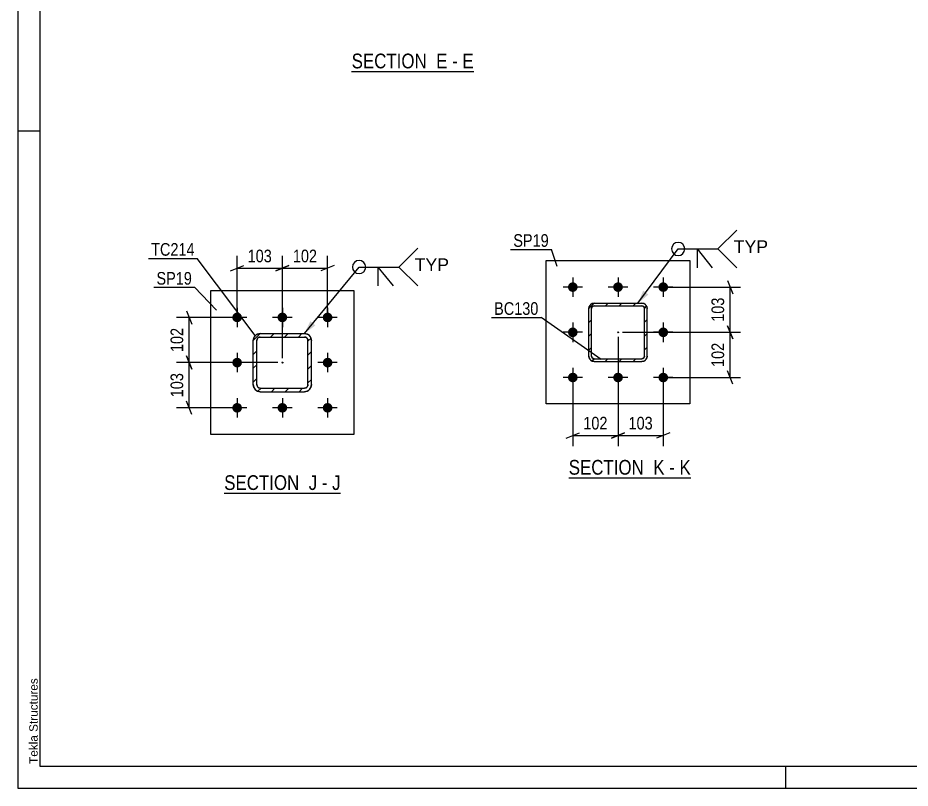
# Model space of a CAD drawing. Header units: millimetres. Extents: x 0 to 594, y 0 to 420.
# Drawn here: x 0 to 202.2, y 0 to 174.7 of the extents above; entities that cross this region are included whole.
import ezdxf

# ---------------------------------------------------------------- set-up
doc = ezdxf.new("R2010")
doc.units = ezdxf.units.MM
doc.linetypes.add('DXK_LINE_DOT2', pattern=[3.9198, 1.9599, -1.9599])
doc.linetypes.add('DXK_LINE_DOT3', pattern=[5.9187, 2.979, -0.9799, 0.9799, -0.9799])
doc.styles.add('Arial', font='ARIAL.TTF', dxfattribs={"height": 0.2})
doc.styles.add('Arial Narrow', font='ARIALN.TTF', dxfattribs={"height": 0.2})

# ---------------------------------------------------------------- blocks, each defined once
blk = doc.blocks.new('Unknown-761550045-1163')
at = {"color": 5, "linetype": 'Continuous'}
for p, q in [((0, 420), (0, 0)), ((5, 415), (5, 5)), ((5, 149), (0, 149)), ((5, 5), (589, 5)), ((174, 0), (174, 5)), ((0, 0), (594, 0))]:
    blk.add_line(p, q, dxfattribs=at)
at = {"color": 174, "linetype": 'Continuous', "style": 'Arial'}
blk.add_text('Tekla Structures', height=1.9102, rotation=90, dxfattribs=at).set_placement((4.5, 5.5))
blk = doc.blocks.new('Unknown-761550045-11 - 12324')
at = {"color": 6, "linetype": 'Continuous'}
blk.add_line((124.83, 70.34), (152.48, 70.34), dxfattribs=at)
at = {"color": 0, "linetype": 'Continuous'}
for points in [[(142.94, 71.09), (142.94, 74.59), (124.83, 74.59), (124.83, 71.09)], [(146.55, 71.09), (146.55, 74.59), (143.99, 74.59), (143.99, 71.09)], [(148.87, 71.09), (148.87, 74.59), (147.6, 74.59), (147.6, 71.09)], [(152.48, 71.09), (152.48, 74.59), (149.92, 74.59), (149.92, 71.09)]]:
    blk.add_wipeout(points, dxfattribs=at)
at = {"color": 7, "linetype": 'Continuous', "style": 'Arial Narrow'}
for s, p in [('SECTION ', (124.83, 71.09)), ('K', (143.99, 71.09)), ('K', (149.92, 71.09)), ('-', (147.6, 71.09))]:
    blk.add_text(s, height=3.34, dxfattribs=at).set_placement(p)
blk = doc.blocks.new('Unknown-761550045-15 - 3045')
at = {"color": 6, "linetype": 'Continuous'}
blk.add_line((75.64, 162.48), (103.29, 162.48), dxfattribs=at)
at = {"color": 0, "linetype": 'Continuous'}
for points in [[(93.75, 163.23), (93.75, 166.73), (75.64, 166.73), (75.64, 163.23)], [(97.36, 163.23), (97.36, 166.73), (94.8, 166.73), (94.8, 163.23)], [(99.68, 163.23), (99.68, 166.73), (98.41, 166.73), (98.41, 163.23)], [(103.29, 163.23), (103.29, 166.73), (100.73, 166.73), (100.73, 163.23)]]:
    blk.add_wipeout(points, dxfattribs=at)
at = {"color": 7, "linetype": 'Continuous', "style": 'Arial Narrow'}
for s, p in [('SECTION ', (75.64, 163.23)), ('E', (94.8, 163.23)), ('E', (100.73, 163.23)), ('-', (98.41, 163.23))]:
    blk.add_text(s, height=3.34, dxfattribs=at).set_placement(p)
blk = doc.blocks.new('Unknown-761550045-31 - 10286')
at = {"color": 6, "linetype": 'Continuous'}
blk.add_line((46.76, 66.87), (73.12, 66.87), dxfattribs=at)
at = {"color": 0, "linetype": 'Continuous'}
for points in [[(64.86, 67.62), (64.86, 71.12), (46.76, 71.12), (46.76, 67.62)], [(67.83, 67.62), (67.83, 71.12), (65.91, 71.12), (65.91, 67.62)], [(70.16, 67.62), (70.16, 71.12), (68.88, 71.12), (68.88, 67.62)], [(73.12, 67.62), (73.12, 71.12), (71.21, 71.12), (71.21, 67.62)]]:
    blk.add_wipeout(points, dxfattribs=at)
at = {"color": 7, "linetype": 'Continuous', "style": 'Arial Narrow'}
for s, p in [('SECTION ', (46.76, 67.62)), ('J', (65.91, 67.62)), ('J', (71.21, 67.62)), ('-', (68.88, 67.62))]:
    blk.add_text(s, height=3.34, dxfattribs=at).set_placement(p)
blk = doc.blocks.new('Part-761550045-12343 - 12324')
at = {"linetype": 'Continuous'}
h = blk.add_hatch(dxfattribs=at)
h.set_pattern_fill('', scale=0.7, style=0, pattern_type=0)
h.set_pattern_definition([(45, (130.599, 109.9723), (-1.57154, 1.57154), [])])
h.paths.add_polyline_path([(141.4, 109.97), (130.6, 109.97), (130.14, 109.88), (129.75, 109.62), (129.49, 109.23), (129.4, 108.77), (129.4, 97.97), (129.49, 97.51), (129.75, 97.12), (130.14, 96.86), (130.6, 96.77), (141.4, 96.77), (141.86, 96.86), (142.25, 97.12), (142.51, 97.51), (142.6, 97.97), (142.6, 108.77), (142.51, 109.23), (142.25, 109.62), (141.86, 109.88)])
h.paths.add_polyline_path([(141.95, 109), (142, 108.77), (142, 97.97), (141.95, 97.74), (141.82, 97.55), (141.63, 97.42), (141.4, 97.37), (130.6, 97.37), (130.37, 97.42), (130.17, 97.55), (130.04, 97.74), (130, 97.97), (130, 108.77), (130.04, 109), (130.17, 109.2), (130.37, 109.33), (130.6, 109.37), (141.4, 109.37), (141.63, 109.33), (141.82, 109.2)])
blk.add_hatch(color=246, dxfattribs=at).paths.add_polyline_path([(136, 103.27, -1), (136, 103.47, -1)])
at = {"color": 7, "linetype": 'DXK_LINE_DOT2'}
for p, q in [((129.4, 108.77), (129.49, 109.23)), ((130.17, 109.2), (130.04, 109)), ((130.14, 109.88), (130.6, 109.97)), ((130.37, 109.33), (130.17, 109.2)), ((130.6, 109.37), (130.37, 109.33)), ((130.6, 109.97), (141.4, 109.97)), ((130.6, 109.37), (141.4, 109.37)), ((141.4, 109.97), (141.86, 109.88)), ((141.63, 109.33), (141.4, 109.37)), ((141.82, 109.2), (141.63, 109.33)), ((141.95, 109), (141.82, 109.2)), ((142.51, 109.23), (142.6, 108.77)), ((129.4, 97.97), (129.4, 108.77)), ((130.04, 109), (130, 108.77)), ((130, 97.97), (130, 108.77)), ((142, 108.77), (141.95, 109)), ((142, 97.97), (142, 108.77)), ((142.6, 97.97), (142.6, 108.77)), ((129.49, 97.51), (129.4, 97.97)), ((130, 97.97), (130.04, 97.74)), ((130.04, 97.74), (130.17, 97.55)), ((130.17, 97.55), (130.37, 97.42)), ((130.37, 97.42), (130.6, 97.37)), ((130.6, 97.37), (141.4, 97.37)), ((141.4, 97.37), (141.63, 97.42)), ((141.63, 97.42), (141.82, 97.55)), ((141.82, 97.55), (141.95, 97.74)), ((141.95, 97.74), (142, 97.97)), ((142.6, 97.97), (142.51, 97.51)), ((130.6, 96.77), (130.14, 96.86)), ((130.6, 96.77), (141.4, 96.77)), ((141.86, 96.86), (141.4, 96.77))]:
    blk.add_line(p, q, dxfattribs=at)
at = {"color": 2, "linetype": 'Continuous'}
for p, q in [((129.49, 109.23), (129.4, 108.77)), ((130.04, 109), (130.17, 109.2)), ((130.6, 109.97), (130.14, 109.88)), ((130.17, 109.2), (130.37, 109.33)), ((130.37, 109.33), (130.6, 109.37)), ((130.6, 109.97), (141.4, 109.97)), ((130.6, 109.37), (141.4, 109.37)), ((141.86, 109.88), (141.4, 109.97)), ((141.4, 109.37), (141.63, 109.33)), ((141.63, 109.33), (141.82, 109.2)), ((141.82, 109.2), (141.95, 109)), ((142.6, 108.77), (142.51, 109.23)), ((129.4, 97.97), (129.4, 108.77)), ((130, 108.77), (130.04, 109)), ((130, 97.97), (130, 108.77)), ((141.95, 109), (142, 108.77)), ((142, 97.97), (142, 108.77)), ((142.6, 97.97), (142.6, 108.77)), ((129.4, 97.97), (129.49, 97.51)), ((130.04, 97.74), (130, 97.97)), ((130.17, 97.55), (130.04, 97.74)), ((130.37, 97.42), (130.17, 97.55)), ((130.6, 97.37), (130.37, 97.42)), ((130.6, 97.37), (141.4, 97.37)), ((141.63, 97.42), (141.4, 97.37)), ((141.82, 97.55), (141.63, 97.42)), ((141.95, 97.74), (141.82, 97.55)), ((142, 97.97), (141.95, 97.74)), ((142.51, 97.51), (142.6, 97.97)), ((130.14, 96.86), (130.6, 96.77)), ((130.6, 96.77), (141.4, 96.77)), ((141.4, 96.77), (141.86, 96.86))]:
    blk.add_line(p, q, dxfattribs=at)
at = {"color": 7, "linetype": 'DXK_LINE_DOT3'}
blk.add_line((136, 103.37), (136, 103.37), dxfattribs=at)
at = {"color": 246, "linetype": 'DXK_LINE_DOT2'}
blk.add_line((136, 103.37), (136, 103.37), dxfattribs=at)
at = {"color": 246, "linetype": 'Continuous'}
blk.add_circle((136, 103.37), 0.1, dxfattribs=at)
at = {"color": 7, "linetype": 'DXK_LINE_DOT2'}
for centre, start, end in [((130.6, 108.77), 112.5, 157.5), ((141.4, 108.77), 22.5, 67.5), ((130.6, 97.97), 202.5, 247.5), ((141.4, 97.97), 292.5, 337.5)]:
    blk.add_arc(centre, 1.2, start, end, dxfattribs=at)
at = {"color": 2, "linetype": 'Continuous'}
for centre, start, end in [((130.6, 108.77), 112.5, 157.5), ((141.4, 108.77), 22.5, 67.5), ((130.6, 97.97), 202.5, 247.5), ((141.4, 97.97), 292.5, 337.5)]:
    blk.add_arc(centre, 1.2, start, end, dxfattribs=at)
blk = doc.blocks.new('Bolt-761550045-12433 - 12324')
at = {"linetype": 'Continuous'}
for points in [[(125.75, 112.52, -1), (125.75, 114.72, -1)], [(136, 112.52, -1), (136, 114.72, -1)], [(146.25, 112.52, -1), (146.25, 114.72, -1)], [(125.75, 102.27, -1), (125.75, 104.47, -1)], [(146.25, 102.27, -1), (146.25, 104.47, -1)], [(125.75, 92.02, -1), (125.75, 94.22, -1)], [(136, 92.02, -1), (136, 94.22, -1)], [(146.25, 92.02, -1), (146.25, 94.22, -1)]]:
    blk.add_hatch(color=1, dxfattribs=at).paths.add_polyline_path(points)
at = {"color": 1, "linetype": 'Continuous'}
for p, q in [((125.75, 115.82), (125.75, 111.42)), ((136, 115.82), (136, 111.42)), ((146.25, 115.82), (146.25, 111.42)), ((127.95, 113.62), (123.55, 113.62)), ((138.2, 113.62), (133.8, 113.62)), ((148.45, 113.62), (144.05, 113.62)), ((125.75, 105.57), (125.75, 101.17)), ((146.25, 105.57), (146.25, 101.17)), ((127.95, 103.37), (123.55, 103.37)), ((148.45, 103.37), (144.05, 103.37)), ((125.75, 95.32), (125.75, 90.92)), ((136, 95.32), (136, 90.92)), ((146.25, 95.32), (146.25, 90.92)), ((127.95, 93.12), (123.55, 93.12)), ((138.2, 93.12), (133.8, 93.12)), ((148.45, 93.12), (144.05, 93.12))]:
    blk.add_line(p, q, dxfattribs=at)
blk = doc.blocks.new('Part-761550045-12345 - 12324')
at = {"color": 2, "linetype": 'Continuous'}
for p, q in [((119.75, 87.12), (119.75, 119.62)), ((119.75, 119.62), (152.25, 119.62)), ((152.25, 119.62), (152.25, 87.12)), ((152.25, 87.12), (119.75, 87.12))]:
    blk.add_line(p, q, dxfattribs=at)
blk = doc.blocks.new('Part-761550045-10304 - 10286')
at = {"linetype": 'Continuous'}
h = blk.add_hatch(dxfattribs=at)
h.set_pattern_fill('', scale=0.7, style=0, pattern_type=0)
h.set_pattern_definition([(45, (54.9405, 103.1024), (-1.57154, 1.57154), [])])
h.paths.add_polyline_path([(64.94, 103.1), (54.94, 103.1), (54.33, 102.98), (53.81, 102.63), (53.46, 102.11), (53.34, 101.5), (53.34, 91.5), (53.46, 90.89), (53.81, 90.37), (54.33, 90.02), (54.94, 89.9), (64.94, 89.9), (65.55, 90.02), (66.07, 90.37), (66.42, 90.89), (66.54, 91.5), (66.54, 101.5), (66.42, 102.11), (66.07, 102.63), (65.55, 102.98)])
h.paths.add_polyline_path([(65.68, 101.81), (65.74, 101.5), (65.74, 91.5), (65.68, 91.2), (65.51, 90.94), (65.25, 90.76), (64.94, 90.7), (54.94, 90.7), (54.63, 90.76), (54.37, 90.94), (54.2, 91.2), (54.14, 91.5), (54.14, 101.5), (54.2, 101.81), (54.37, 102.07), (54.63, 102.24), (54.94, 102.3), (64.94, 102.3), (65.25, 102.24), (65.51, 102.07)])
blk.add_hatch(color=246, dxfattribs=at).paths.add_polyline_path([(59.94, 96.4, -1), (59.94, 96.6, -1)])
at = {"color": 7, "linetype": 'DXK_LINE_DOT2'}
for p, q in [((53.34, 101.5), (53.46, 102.11)), ((53.34, 91.5), (53.34, 101.5)), ((54.2, 101.81), (54.14, 101.5)), ((54.14, 91.5), (54.14, 101.5)), ((54.33, 102.98), (54.94, 103.1)), ((54.94, 102.3), (54.63, 102.24)), ((54.94, 103.1), (64.94, 103.1)), ((54.94, 102.3), (64.94, 102.3)), ((64.94, 103.1), (65.55, 102.98)), ((65.25, 102.24), (64.94, 102.3)), ((65.74, 101.5), (65.68, 101.81)), ((65.74, 91.5), (65.74, 101.5)), ((66.42, 102.11), (66.54, 101.5)), ((66.54, 91.5), (66.54, 101.5)), ((53.46, 90.89), (53.34, 91.5)), ((54.14, 91.5), (54.2, 91.2)), ((65.68, 91.2), (65.74, 91.5)), ((66.54, 91.5), (66.42, 90.89)), ((54.94, 89.9), (54.33, 90.02)), ((54.63, 90.76), (54.94, 90.7)), ((54.94, 90.7), (64.94, 90.7)), ((54.94, 89.9), (64.94, 89.9)), ((64.94, 90.7), (65.25, 90.76)), ((65.55, 90.02), (64.94, 89.9))]:
    blk.add_line(p, q, dxfattribs=at)
at = {"color": 2, "linetype": 'Continuous'}
for p, q in [((53.46, 102.11), (53.34, 101.5)), ((53.34, 91.5), (53.34, 101.5)), ((54.14, 101.5), (54.2, 101.81)), ((54.14, 91.5), (54.14, 101.5)), ((54.94, 103.1), (54.33, 102.98)), ((54.63, 102.24), (54.94, 102.3)), ((54.94, 103.1), (64.94, 103.1)), ((54.94, 102.3), (64.94, 102.3)), ((65.55, 102.98), (64.94, 103.1)), ((64.94, 102.3), (65.25, 102.24)), ((65.68, 101.81), (65.74, 101.5)), ((65.74, 91.5), (65.74, 101.5)), ((66.54, 101.5), (66.42, 102.11)), ((66.54, 91.5), (66.54, 101.5)), ((53.34, 91.5), (53.46, 90.89)), ((54.2, 91.2), (54.14, 91.5)), ((65.74, 91.5), (65.68, 91.2)), ((66.42, 90.89), (66.54, 91.5)), ((54.33, 90.02), (54.94, 89.9)), ((54.94, 90.7), (54.63, 90.76)), ((54.94, 90.7), (64.94, 90.7)), ((54.94, 89.9), (64.94, 89.9)), ((65.25, 90.76), (64.94, 90.7)), ((64.94, 89.9), (65.55, 90.02))]:
    blk.add_line(p, q, dxfattribs=at)
at = {"color": 7, "linetype": 'DXK_LINE_DOT3'}
blk.add_line((59.94, 96.5), (59.94, 96.5), dxfattribs=at)
at = {"color": 246, "linetype": 'DXK_LINE_DOT2'}
blk.add_line((59.94, 96.5), (59.94, 96.5), dxfattribs=at)
at = {"color": 246, "linetype": 'Continuous'}
blk.add_circle((59.94, 96.5), 0.1, dxfattribs=at)
at = {"color": 7, "linetype": 'DXK_LINE_DOT2'}
for centre, radius, start, end in [((54.94, 101.5), 1.6, 112.5, 157.5), ((54.94, 101.5), 0.8, 112.5, 157.5), ((64.94, 101.5), 0.8, 22.5, 67.5), ((64.94, 101.5), 1.6, 22.5, 67.5), ((54.94, 91.5), 0.8, 202.5, 247.5), ((64.94, 91.5), 0.8, 292.5, 337.5), ((54.94, 91.5), 1.6, 202.5, 247.5), ((64.94, 91.5), 1.6, 292.5, 337.5)]:
    blk.add_arc(centre, radius, start, end, dxfattribs=at)
at = {"color": 2, "linetype": 'Continuous'}
for centre, radius, start, end in [((54.94, 101.5), 1.6, 112.5, 157.5), ((54.94, 101.5), 0.8, 112.5, 157.5), ((64.94, 101.5), 0.8, 22.5, 67.5), ((64.94, 101.5), 1.6, 22.5, 67.5), ((54.94, 91.5), 0.8, 202.5, 247.5), ((64.94, 91.5), 0.8, 292.5, 337.5), ((54.94, 91.5), 1.6, 202.5, 247.5), ((64.94, 91.5), 1.6, 292.5, 337.5)]:
    blk.add_arc(centre, radius, start, end, dxfattribs=at)
blk = doc.blocks.new('Bolt-761550045-10394 - 10286')
at = {"linetype": 'Continuous'}
for points in [[(49.69, 105.65, -1), (49.69, 107.85, -1)], [(59.94, 105.65, -1), (59.94, 107.85, -1)], [(70.19, 105.65, -1), (70.19, 107.85, -1)], [(49.69, 95.4, -1), (49.69, 97.6, -1)], [(70.19, 95.4, -1), (70.19, 97.6, -1)], [(49.69, 85.15, -1), (49.69, 87.35, -1)], [(59.94, 85.15, -1), (59.94, 87.35, -1)], [(70.19, 85.15, -1), (70.19, 87.35, -1)]]:
    blk.add_hatch(color=1, dxfattribs=at).paths.add_polyline_path(points)
at = {"color": 1, "linetype": 'Continuous'}
for p, q in [((49.69, 108.95), (49.69, 104.55)), ((59.94, 108.95), (59.94, 104.55)), ((70.19, 108.95), (70.19, 104.55)), ((51.89, 106.75), (47.49, 106.75)), ((62.14, 106.75), (57.74, 106.75)), ((72.39, 106.75), (67.99, 106.75)), ((49.69, 98.7), (49.69, 94.3)), ((70.19, 98.7), (70.19, 94.3)), ((51.89, 96.5), (47.49, 96.5)), ((72.39, 96.5), (67.99, 96.5)), ((49.69, 88.45), (49.69, 84.05)), ((59.94, 88.45), (59.94, 84.05)), ((70.19, 88.45), (70.19, 84.05)), ((51.89, 86.25), (47.49, 86.25)), ((62.14, 86.25), (57.74, 86.25)), ((72.39, 86.25), (67.99, 86.25))]:
    blk.add_line(p, q, dxfattribs=at)
blk = doc.blocks.new('Part-761550045-10306 - 10286')
at = {"color": 2, "linetype": 'Continuous'}
for p, q in [((76.19, 112.75), (43.69, 112.75)), ((43.69, 112.75), (43.69, 80.25)), ((76.19, 80.25), (76.19, 112.75)), ((43.69, 80.25), (76.19, 80.25))]:
    blk.add_line(p, q, dxfattribs=at)
blk = doc.blocks.new('StraightDimension-761550045-13774 - 12324')
at = {"color": 7, "linetype": 'Continuous'}
for p, q in [((136, 102.37), (136, 77.59)), ((125.75, 92.12), (125.75, 77.59)), ((124.25, 79.39), (127.25, 80.59)), ((125.75, 79.99), (136, 79.99)), ((137.5, 80.59), (134.5, 79.39))]:
    blk.add_line(p, q, dxfattribs=at)
at = {"color": 0}
blk.add_wipeout([(134.22, 80.74), (134.22, 84.94), (127.53, 84.94), (127.53, 80.74)], dxfattribs=at)
at = {"color": 3, "style": 'Arial Narrow'}
blk.add_text('102', height=2.863, dxfattribs=at).set_placement((128.13, 81.34))
blk = doc.blocks.new('StraightDimension-761550045-13754 - 12324')
at = {"color": 7, "linetype": 'Continuous'}
for p, q in [((137, 103.37), (163.79, 103.37)), ((160.79, 104.87), (161.99, 101.87)), ((161.39, 93.12), (161.39, 103.37)), ((147.25, 93.12), (163.79, 93.12)), ((161.99, 91.62), (160.79, 94.62))]:
    blk.add_line(p, q, dxfattribs=at)
at = {"color": 0}
blk.add_wipeout([(160.64, 101.59), (156.44, 101.59), (156.44, 94.91), (160.64, 94.91)], dxfattribs=at)
at = {"color": 3, "style": 'Arial Narrow'}
blk.add_text('102', height=2.863, rotation=90.0002, dxfattribs=at).set_placement((160.04, 95.51))
blk = doc.blocks.new('StraightDimension-761550045-13753 - 12324')
at = {"color": 7, "linetype": 'Continuous'}
for p, q in [((147.25, 113.62), (163.79, 113.62)), ((160.79, 115.12), (161.99, 112.12)), ((161.39, 103.37), (161.39, 113.62)), ((137, 103.37), (163.79, 103.37)), ((161.99, 101.87), (160.79, 104.87))]:
    blk.add_line(p, q, dxfattribs=at)
at = {"color": 0}
blk.add_wipeout([(160.64, 111.84), (156.44, 111.84), (156.44, 105.16), (160.64, 105.16)], dxfattribs=at)
at = {"color": 3, "style": 'Arial Narrow'}
blk.add_text('103', height=2.863, rotation=90.0002, dxfattribs=at).set_placement((160.04, 105.76))
blk = doc.blocks.new('StraightDimension-761550045-13773 - 12324')
at = {"color": 7, "linetype": 'Continuous'}
for p, q in [((136, 102.37), (136, 77.59)), ((146.25, 92.12), (146.25, 77.59)), ((134.5, 79.39), (137.5, 80.59)), ((136, 79.99), (146.25, 79.99)), ((147.75, 80.59), (144.75, 79.39))]:
    blk.add_line(p, q, dxfattribs=at)
at = {"color": 0}
blk.add_wipeout([(144.47, 80.74), (144.47, 84.94), (137.78, 84.94), (137.78, 80.74)], dxfattribs=at)
at = {"color": 3, "style": 'Arial Narrow'}
blk.add_text('103', height=2.863, dxfattribs=at).set_placement((138.38, 81.34))
blk = doc.blocks.new('StraightDimension-761550045-10451 - 10286')
at = {"color": 7, "linetype": 'Continuous'}
for p, q in [((49.69, 107.75), (49.69, 120.75)), ((59.94, 97.5), (59.94, 120.75)), ((48.19, 117.3), (51.19, 118.5)), ((49.69, 117.9), (59.94, 117.9)), ((61.44, 118.5), (58.44, 117.3))]:
    blk.add_line(p, q, dxfattribs=at)
at = {"color": 0}
blk.add_wipeout([(58.16, 118.65), (58.16, 122.85), (51.47, 122.85), (51.47, 118.65)], dxfattribs=at)
at = {"color": 3, "style": 'Arial Narrow'}
blk.add_text('103', height=2.863, dxfattribs=at).set_placement((52.07, 119.25))
blk = doc.blocks.new('StraightDimension-761550045-10450 - 10286')
at = {"color": 7, "linetype": 'Continuous'}
for p, q in [((59.94, 97.5), (59.94, 120.75)), ((70.19, 107.75), (70.19, 120.75)), ((58.44, 117.3), (61.44, 118.5)), ((59.94, 117.9), (70.19, 117.9)), ((71.69, 118.5), (68.69, 117.3))]:
    blk.add_line(p, q, dxfattribs=at)
at = {"color": 0}
blk.add_wipeout([(68.41, 118.65), (68.41, 122.85), (61.72, 122.85), (61.72, 118.65)], dxfattribs=at)
at = {"color": 3, "style": 'Arial Narrow'}
blk.add_text('102', height=2.863, dxfattribs=at).set_placement((62.32, 119.25))
blk = doc.blocks.new('StraightDimension-761550045-13629 - 10286')
at = {"color": 7, "linetype": 'Continuous'}
for p, q in [((38.22, 108.25), (39.42, 105.25)), ((48.69, 106.75), (35.97, 106.75)), ((38.82, 96.5), (38.82, 106.75)), ((39.42, 95), (38.22, 98)), ((58.94, 96.5), (35.97, 96.5))]:
    blk.add_line(p, q, dxfattribs=at)
at = {"color": 0}
blk.add_wipeout([(38.07, 104.97), (33.87, 104.97), (33.87, 98.29), (38.07, 98.29)], dxfattribs=at)
at = {"color": 3, "style": 'Arial Narrow'}
blk.add_text('102', height=2.863, rotation=90.0002, dxfattribs=at).set_placement((37.47, 98.89))
blk = doc.blocks.new('StraightDimension-761550045-13630 - 10286')
at = {"color": 7, "linetype": 'Continuous'}
for p, q in [((38.22, 98), (39.42, 95)), ((58.94, 96.5), (35.97, 96.5)), ((38.82, 86.25), (38.82, 96.5)), ((39.42, 84.75), (38.22, 87.75)), ((48.69, 86.25), (35.97, 86.25))]:
    blk.add_line(p, q, dxfattribs=at)
at = {"color": 0}
blk.add_wipeout([(38.07, 94.72), (33.87, 94.72), (33.87, 88.04), (38.07, 88.04)], dxfattribs=at)
at = {"color": 3, "style": 'Arial Narrow'}
blk.add_text('103', height=2.863, rotation=90.0002, dxfattribs=at).set_placement((37.47, 88.64))
blk = doc.blocks.new('Mark-761550045-12532 - 12324')
at = {"color": 0}
blk.add_wipeout([(117.97, 107.33), (117.97, 110.33), (107.92, 110.33), (107.92, 107.33)], dxfattribs=at)
blk.add_wipeout([(117.97, 107.33), (117.97, 110.33), (107.92, 110.33), (107.92, 107.33)], dxfattribs=at)
at = {"color": 30, "linetype": 'Continuous'}
for p in [(107.32, 106.73), (132.21, 97.24)]:
    blk.add_line(p, (118.57, 106.73), dxfattribs=at)
at = {"color": 3, "style": 'Arial Narrow'}
blk.add_text('BC130', height=2.863, dxfattribs=at).set_placement((107.92, 107.33))
blk = doc.blocks.new('Mark-761550045-12533 - 12324')
at = {"color": 0}
blk.add_wipeout([(120.3, 122.76), (120.3, 125.76), (112.27, 125.76), (112.27, 122.76)], dxfattribs=at)
blk.add_wipeout([(120.3, 122.76), (120.3, 125.76), (112.27, 125.76), (112.27, 122.76)], dxfattribs=at)
at = {"color": 30, "linetype": 'Continuous'}
for p in [(111.67, 122.16), (122.2, 118.28)]:
    blk.add_line(p, (120.9, 122.16), dxfattribs=at)
at = {"color": 3, "style": 'Arial Narrow'}
blk.add_text('SP19', height=2.863, dxfattribs=at).set_placement((112.27, 122.76))
blk = doc.blocks.new('WeldMark-761550045-12569 - 12324')
at = {"linetype": 'Continuous'}
blk.add_hatch(color=30, dxfattribs=at).paths.add_polyline_path([(142.91, 111.94), (140.52, 109.97), (141.7, 112.83)])
at = {"color": 30, "linetype": 'Continuous'}
for p, q in [((140.52, 109.97), (149.62, 122.27)), ((149.62, 122.27), (158.62, 122.27))]:
    blk.add_line(p, q, dxfattribs=at)
at = {"color": 3, "linetype": 'Continuous'}
for q in [(157.33, 117.99), (153.91, 117.99)]:
    blk.add_line((153.91, 122.27), q, dxfattribs=at)
for start, end in [(90, 270), (270, 90)]:
    blk.add_arc((149.62, 122.27), 1.5, start, end, dxfattribs=at)
at = {"color": 0, "linetype": 'Continuous'}
blk.add_wipeout([(170, 121.37), (170, 124.37), (162.22, 124.37), (162.22, 121.37)], dxfattribs=at)
blk.add_wipeout([(170, 121.37), (170, 124.37), (162.22, 124.37), (162.22, 121.37)], dxfattribs=at)
at = {"color": 3, "linetype": 'Continuous'}
for q in [(162.91, 126.56), (162.91, 117.99)]:
    blk.add_line((158.62, 122.27), q, dxfattribs=at)
at = {"color": 3, "linetype": 'Continuous', "style": 'Arial'}
blk.add_text('TYP', height=2.865, dxfattribs=at).set_placement((162.22, 121.37))
blk = doc.blocks.new('WeldMark-761550045-10530 - 10286')
at = {"linetype": 'Continuous'}
blk.add_hatch(color=30, dxfattribs=at).paths.add_polyline_path([(67.42, 104.94), (64.94, 103.1), (66.27, 105.9)])
at = {"color": 30, "linetype": 'Continuous'}
for p, q in [((64.94, 103.1), (77.32, 118.17)), ((77.32, 118.17), (86.32, 118.17))]:
    blk.add_line(p, q, dxfattribs=at)
at = {"color": 3, "linetype": 'Continuous'}
for q in [(85.04, 113.88), (81.61, 113.88)]:
    blk.add_line((81.61, 118.17), q, dxfattribs=at)
for start, end in [(90, 270), (270, 90)]:
    blk.add_arc((77.32, 118.17), 1.5, start, end, dxfattribs=at)
at = {"color": 0, "linetype": 'Continuous'}
blk.add_wipeout([(97.7, 117.27), (97.7, 120.27), (89.92, 120.27), (89.92, 117.27)], dxfattribs=at)
blk.add_wipeout([(97.7, 117.27), (97.7, 120.27), (89.92, 120.27), (89.92, 117.27)], dxfattribs=at)
at = {"color": 3, "linetype": 'Continuous'}
for q in [(90.61, 122.45), (90.61, 113.88)]:
    blk.add_line((86.32, 118.17), q, dxfattribs=at)
at = {"color": 3, "linetype": 'Continuous', "style": 'Arial'}
blk.add_text('TYP', height=2.865, dxfattribs=at).set_placement((89.92, 117.27))
blk = doc.blocks.new('Mark-761550045-10516 - 10286')
at = {"color": 0}
blk.add_wipeout([(40.06, 120.74), (40.06, 123.74), (30.2, 123.74), (30.2, 120.74)], dxfattribs=at)
blk.add_wipeout([(40.06, 120.74), (40.06, 123.74), (30.2, 123.74), (30.2, 120.74)], dxfattribs=at)
at = {"color": 30, "linetype": 'Continuous'}
for p in [(29.6, 120.14), (53.77, 102.68)]:
    blk.add_line(p, (40.66, 120.14), dxfattribs=at)
at = {"color": 3, "style": 'Arial Narrow'}
blk.add_text('TC214', height=2.863, dxfattribs=at).set_placement((30.2, 120.74))
blk = doc.blocks.new('Mark-761550045-10519 - 10286')
at = {"color": 0}
blk.add_wipeout([(39.45, 114.18), (39.45, 117.18), (31.41, 117.18), (31.41, 114.18)], dxfattribs=at)
blk.add_wipeout([(39.45, 114.18), (39.45, 117.18), (31.41, 117.18), (31.41, 114.18)], dxfattribs=at)
at = {"color": 30, "linetype": 'Continuous'}
for p in [(30.81, 113.58), (45.05, 108.43)]:
    blk.add_line(p, (40.05, 113.58), dxfattribs=at)
at = {"color": 3, "style": 'Arial Narrow'}
blk.add_text('SP19', height=2.863, dxfattribs=at).set_placement((31.41, 114.18))

msp = doc.modelspace()

# ---------------------------------------------------------------- block references
for name in ['Unknown-761550045-1163', 'Part-761550045-12345 - 12324', 'Bolt-761550045-12433 - 12324', 'Part-761550045-10306 - 10286', 'Part-761550045-12343 - 12324', 'Bolt-761550045-10394 - 10286', 'Part-761550045-10304 - 10286']:
    msp.add_blockref(name, (0, 0))

# ---------------------------------------------------------------- next in the draw order: block references
for name in ['Unknown-761550045-15 - 3045', 'Mark-761550045-12533 - 12324', 'StraightDimension-761550045-10451 - 10286', 'StraightDimension-761550045-13774 - 12324', 'Unknown-761550045-11 - 12324', 'Unknown-761550045-31 - 10286']:
    msp.add_blockref(name, (0, 0))

# ---------------------------------------------------------------- next in the draw order: block references
for name in ['StraightDimension-761550045-10450 - 10286', 'Mark-761550045-12532 - 12324', 'StraightDimension-761550045-13754 - 12324']:
    msp.add_blockref(name, (0, 0))

# ---------------------------------------------------------------- next in the draw order: block references
for name in ['WeldMark-761550045-10530 - 10286', 'StraightDimension-761550045-13753 - 12324', 'StraightDimension-761550045-13629 - 10286']:
    msp.add_blockref(name, (0, 0))

# ---------------------------------------------------------------- next in the draw order: block references
for name in ['WeldMark-761550045-12569 - 12324', 'Mark-761550045-10516 - 10286', 'StraightDimension-761550045-13773 - 12324', 'StraightDimension-761550045-13630 - 10286']:
    msp.add_blockref(name, (0, 0))

# ---------------------------------------------------------------- next in the draw order: block references
msp.add_blockref('Mark-761550045-10519 - 10286', (0, 0))

doc.saveas('drawing.dxf')
